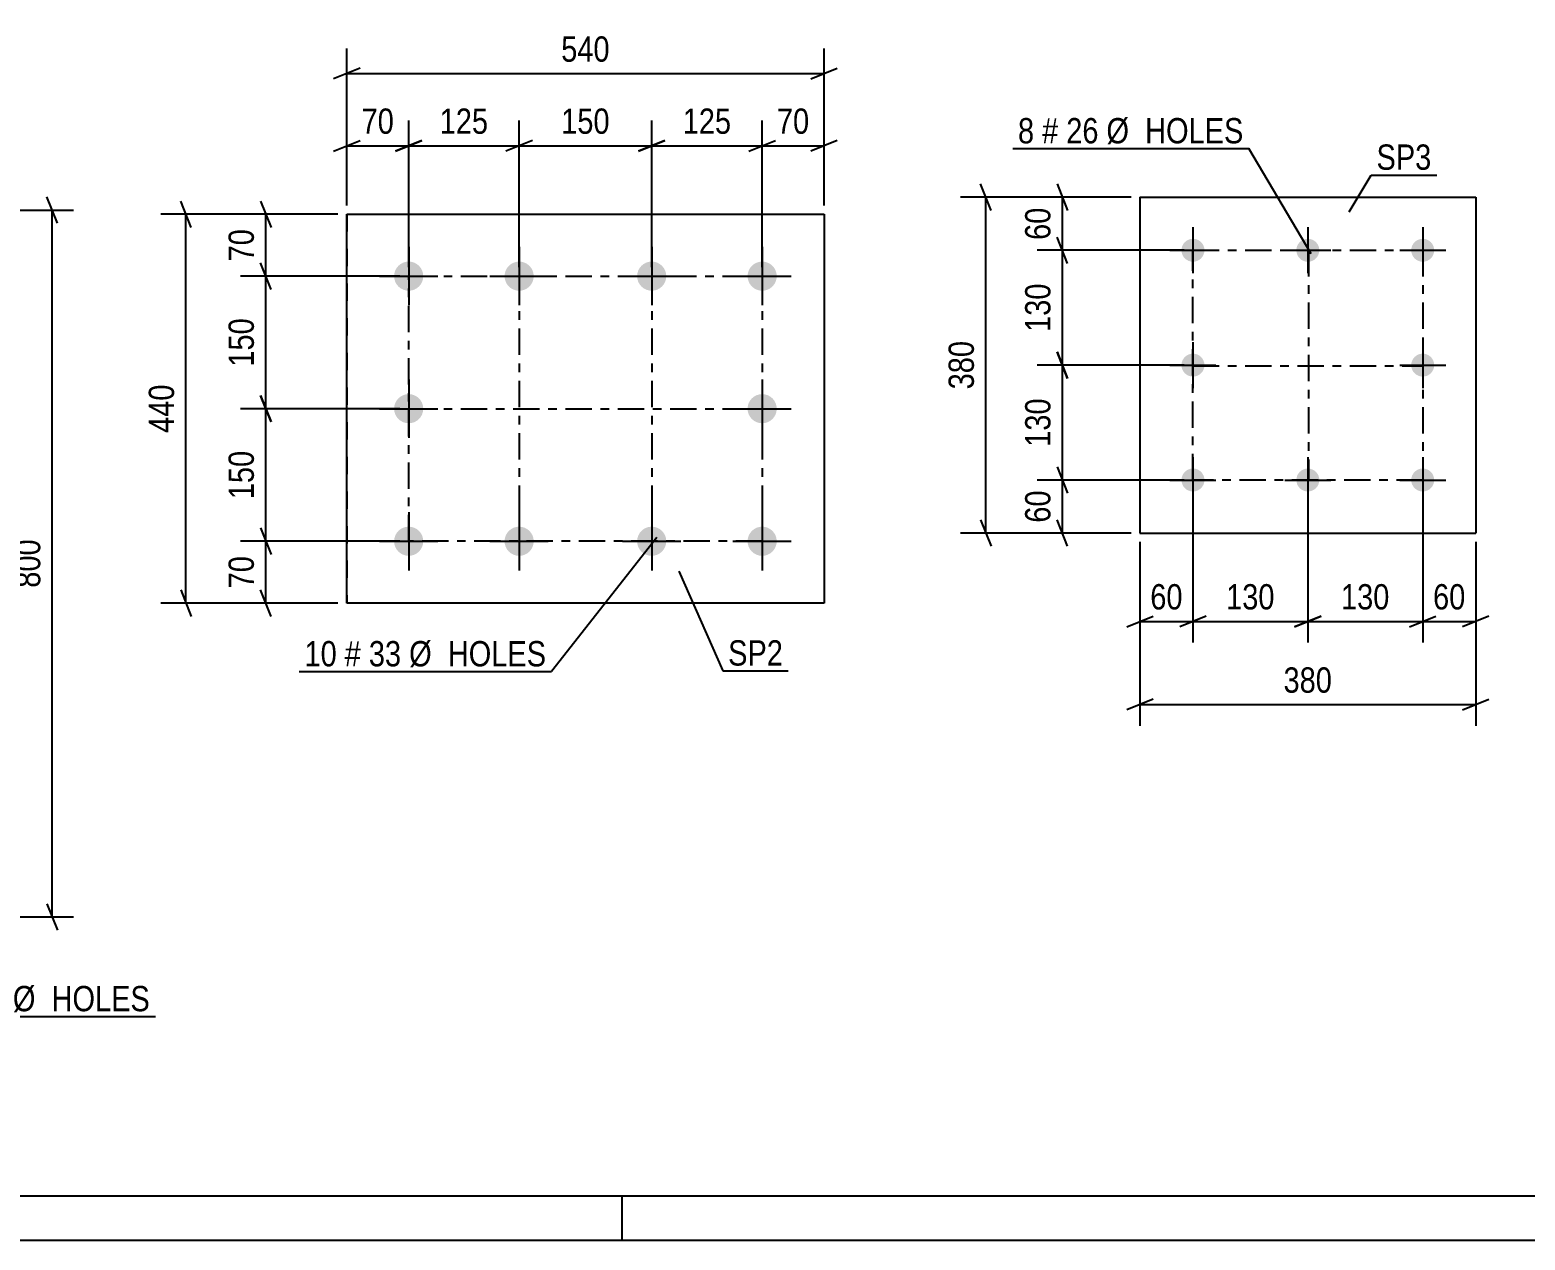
# Model space of a CAD drawing. Header units: millimetres. Extents: x 0 to 841, y 0 to 594.
# Drawn here: x 144 to 313.2, y 0 to 137 of the extents above; entities that cross this region are included whole.
import ezdxf

# ---------------------------------------------------------------- set-up
doc = ezdxf.new("R2010")
doc.units = ezdxf.units.MM
doc.linetypes.add('DXK_LINE_DOT2', pattern=[3.9198, 1.9599, -1.9599])
doc.linetypes.add('DXK_LINE_DOT3', pattern=[5.9187, 2.979, -0.9799, 0.9799, -0.9799])
doc.styles.add('Arial Narrow', font='ARIALN.TTF', dxfattribs={"height": 0.2})

# ---------------------------------------------------------------- blocks, each defined once
blk = doc.blocks.new('Unknown-682121855-1161')
at = {"color": 5, "linetype": 'Continuous'}
for p, q in [((5, 5), (836, 5)), ((211, 0), (211, 5)), ((0, 0), (841, 0))]:
    blk.add_line(p, q, dxfattribs=at)
blk = doc.blocks.new('Bolt-682121855-3488 - 3454')
at = {"linetype": 'Continuous'}
for points in [[(186.85, 110.74, -1), (186.85, 107.44, -1)], [(199.35, 110.74, -1), (199.35, 107.44, -1)], [(214.35, 110.74, -1), (214.35, 107.44, -1)], [(226.85, 110.74, -1), (226.85, 107.44, -1)], [(186.85, 95.74, -1), (186.85, 92.44, -1)], [(226.85, 95.74, -1), (226.85, 92.44, -1)], [(186.85, 80.74, -1), (186.85, 77.44, -1)], [(199.35, 80.74, -1), (199.35, 77.44, -1)], [(214.35, 80.74, -1), (214.35, 77.44, -1)], [(226.85, 80.74, -1), (226.85, 77.44, -1)]]:
    blk.add_hatch(color=1, dxfattribs=at).paths.add_polyline_path(points)
at = {"color": 1, "linetype": 'Continuous'}
for p, q in [((186.85, 112.39), (186.85, 105.79)), ((199.35, 112.39), (199.35, 105.79)), ((214.35, 112.39), (214.35, 105.79)), ((226.85, 112.39), (226.85, 105.79)), ((183.55, 109.09), (190.15, 109.09)), ((196.05, 109.09), (202.65, 109.09)), ((211.05, 109.09), (217.65, 109.09)), ((223.55, 109.09), (230.15, 109.09)), ((186.85, 97.39), (186.85, 90.79)), ((226.85, 97.39), (226.85, 90.79)), ((183.55, 94.09), (190.15, 94.09)), ((223.55, 94.09), (230.15, 94.09)), ((186.85, 82.39), (186.85, 75.79)), ((199.35, 82.39), (199.35, 75.79)), ((214.35, 82.39), (214.35, 75.79)), ((226.85, 82.39), (226.85, 75.79)), ((183.55, 79.09), (190.15, 79.09)), ((196.05, 79.09), (202.65, 79.09)), ((211.05, 79.09), (217.65, 79.09)), ((223.55, 79.09), (230.15, 79.09))]:
    blk.add_line(p, q, dxfattribs=at)
blk = doc.blocks.new('Part-682121855-3503 - 3454')
at = {"color": 2, "linetype": 'Continuous'}
for p, q in [((179.85, 72.09), (179.85, 116.09)), ((179.85, 116.09), (179.85, 116.09)), ((179.85, 116.09), (233.85, 116.09)), ((233.85, 116.09), (233.85, 72.09)), ((179.85, 72.09), (179.85, 72.09)), ((233.85, 72.09), (179.85, 72.09))]:
    blk.add_line(p, q, dxfattribs=at)
at = {"color": 7, "linetype": 'DXK_LINE_DOT2'}
for p, q in [((179.85, 116.09), (179.85, 72.09)), ((233.85, 116.09), (233.85, 116.09)), ((233.85, 116.09), (233.85, 72.09)), ((233.85, 72.09), (233.85, 72.09))]:
    blk.add_line(p, q, dxfattribs=at)
blk = doc.blocks.new('Part-682121855-2701 - 2652')
at = {"color": 2, "linetype": 'Continuous'}
for p, q in [((269.6, 118.02), (269.6, 80.02)), ((269.6, 118.02), (307.6, 118.02)), ((307.6, 118.02), (307.6, 80.02)), ((269.6, 80.02), (307.6, 80.02))]:
    blk.add_line(p, q, dxfattribs=at)
blk = doc.blocks.new('Bolt-682121855-2686 - 2652')
at = {"linetype": 'Continuous'}
for points in [[(275.6, 113.32, -1), (275.6, 110.72, -1)], [(288.6, 113.32, -1), (288.6, 110.72, -1)], [(301.6, 113.32, -1), (301.6, 110.72, -1)], [(275.6, 100.32, -1), (275.6, 97.72, -1)], [(301.6, 100.32, -1), (301.6, 97.72, -1)], [(275.6, 87.32, -1), (275.6, 84.72, -1)], [(288.6, 87.32, -1), (288.6, 84.72, -1)], [(301.6, 87.32, -1), (301.6, 84.72, -1)]]:
    blk.add_hatch(color=1, dxfattribs=at).paths.add_polyline_path(points)
at = {"color": 1, "linetype": 'Continuous'}
for p, q in [((275.6, 114.62), (275.6, 109.42)), ((288.6, 114.62), (288.6, 109.42)), ((301.6, 114.62), (301.6, 109.42)), ((273, 112.02), (278.2, 112.02)), ((286, 112.02), (291.2, 112.02)), ((299, 112.02), (304.2, 112.02)), ((275.6, 101.62), (275.6, 96.42)), ((301.6, 101.62), (301.6, 96.42)), ((273, 99.02), (278.2, 99.02)), ((299, 99.02), (304.2, 99.02)), ((275.6, 88.62), (275.6, 83.42)), ((288.6, 88.62), (288.6, 83.42)), ((301.6, 88.62), (301.6, 83.42)), ((273, 86.02), (278.2, 86.02)), ((286, 86.02), (291.2, 86.02)), ((299, 86.02), (304.2, 86.02))]:
    blk.add_line(p, q, dxfattribs=at)
blk = doc.blocks.new('Rectangle-682121855-3599 - 3454')
at = {"color": 1, "linetype": 'DXK_LINE_DOT3'}
blk.add_lwpolyline([(186.85, 109.09), (226.85, 109.09), (226.85, 79.09), (186.85, 79.09), (186.85, 109.09)], close=True, dxfattribs=at)
blk = doc.blocks.new('Rectangle-682121855-2788 - 2652')
at = {"color": 1, "linetype": 'DXK_LINE_DOT3'}
blk.add_lwpolyline([(275.6, 112.02), (301.6, 112.02), (301.6, 86.02), (275.6, 86.02), (275.6, 112.02)], close=True, dxfattribs=at)
blk = doc.blocks.new('Line-682121855-3578 - 3454')
at = {"color": 1, "linetype": 'DXK_LINE_DOT3'}
blk.add_line((199.35, 109.09), (199.35, 79.09), dxfattribs=at)
blk = doc.blocks.new('Line-682121855-2774 - 2652')
at = {"color": 1, "linetype": 'DXK_LINE_DOT3'}
blk.add_line((288.66, 112.02), (288.66, 86.02), dxfattribs=at)
blk = doc.blocks.new('Line-682121855-3585 - 3454')
at = {"color": 1, "linetype": 'DXK_LINE_DOT3'}
blk.add_line((214.35, 109.09), (214.35, 79.09), dxfattribs=at)
blk = doc.blocks.new('Line-682121855-2781 - 2652')
at = {"color": 1, "linetype": 'DXK_LINE_DOT3'}
blk.add_line((275.6, 98.95), (301.6, 98.95), dxfattribs=at)
blk = doc.blocks.new('Line-682121855-3592 - 3454')
at = {"color": 1, "linetype": 'DXK_LINE_DOT3'}
blk.add_line((186.85, 94.09), (226.85, 94.09), dxfattribs=at)
blk = doc.blocks.new('StraightDimension-682121855-3818 - 3613')
at = {"color": 7, "linetype": 'Continuous'}
for p, q in [((147.11, 115.07), (145.91, 118.07)), ((107.45, 116.57), (148.91, 116.57)), ((146.51, 36.57), (146.51, 116.57)), ((145.91, 38.07), (147.11, 35.07)), ((107.45, 36.57), (148.91, 36.57))]:
    blk.add_line(p, q, dxfattribs=at)
at = {"color": 0}
blk.add_wipeout([(145.76, 79.92), (141.56, 79.92), (141.56, 73.23), (145.76, 73.23)], dxfattribs=at)
at = {"color": 3, "style": 'Arial Narrow'}
blk.add_text('800', height=2.863, rotation=90.0002, dxfattribs=at).set_placement((145.16, 73.83))
blk = doc.blocks.new('StraightDimension-682121855-3568 - 3454')
at = {"color": 7, "linetype": 'Continuous'}
for p, q in [((170.08, 117.59), (171.28, 114.59)), ((178.85, 116.09), (167.83, 116.09)), ((170.68, 109.09), (170.68, 116.09)), ((171.28, 107.59), (170.08, 110.59)), ((185.85, 109.09), (167.83, 109.09))]:
    blk.add_line(p, q, dxfattribs=at)
at = {"color": 0}
blk.add_wipeout([(169.93, 115.02), (165.73, 115.02), (165.73, 110.16), (169.93, 110.16)], dxfattribs=at)
at = {"color": 3, "style": 'Arial Narrow'}
blk.add_text('70', height=2.863, rotation=90.0002, dxfattribs=at).set_placement((169.33, 110.76))
blk = doc.blocks.new('StraightDimension-682121855-3530 - 3454')
at = {"color": 7, "linetype": 'Continuous'}
for p, q in [((226.85, 110.09), (226.85, 126.7)), ((233.85, 117.09), (233.85, 126.7)), ((225.35, 123.25), (228.35, 124.45)), ((226.85, 123.85), (233.85, 123.85)), ((235.35, 124.45), (232.35, 123.25))]:
    blk.add_line(p, q, dxfattribs=at)
at = {"color": 0}
blk.add_wipeout([(232.78, 124.6), (232.78, 128.8), (227.92, 128.8), (227.92, 124.6)], dxfattribs=at)
at = {"color": 3, "style": 'Arial Narrow'}
blk.add_text('70', height=2.863, dxfattribs=at).set_placement((228.52, 125.2))
blk = doc.blocks.new('StraightDimension-682121855-3505 - 3454')
at = {"color": 7, "linetype": 'Continuous'}
for p, q in [((162.25, 114.59), (161.05, 117.59)), ((178.85, 116.09), (158.8, 116.09)), ((161.65, 72.09), (161.65, 116.09)), ((161.05, 73.59), (162.25, 70.59)), ((178.85, 72.09), (158.8, 72.09))]:
    blk.add_line(p, q, dxfattribs=at)
at = {"color": 0}
blk.add_wipeout([(160.9, 97.43), (156.7, 97.43), (156.7, 90.75), (160.9, 90.75)], dxfattribs=at)
at = {"color": 3, "style": 'Arial Narrow'}
blk.add_text('440', height=2.863, rotation=90.0002, dxfattribs=at).set_placement((160.3, 91.35))
blk = doc.blocks.new('StraightDimension-682121855-3520 - 3454')
at = {"color": 7, "linetype": 'Continuous'}
for p, q in [((179.85, 117.09), (179.85, 126.7)), ((186.85, 110.09), (186.85, 126.7)), ((178.35, 123.25), (181.35, 124.45)), ((179.85, 123.85), (186.85, 123.85)), ((188.35, 124.45), (185.35, 123.25))]:
    blk.add_line(p, q, dxfattribs=at)
at = {"color": 0}
blk.add_wipeout([(185.78, 124.6), (185.78, 128.8), (180.92, 128.8), (180.92, 124.6)], dxfattribs=at)
at = {"color": 3, "style": 'Arial Narrow'}
blk.add_text('70', height=2.863, dxfattribs=at).set_placement((181.52, 125.2))
blk = doc.blocks.new('StraightDimension-682121855-3543 - 3454')
at = {"color": 7, "linetype": 'Continuous'}
for p, q in [((179.85, 117.09), (179.85, 134.86)), ((233.85, 117.09), (233.85, 134.86)), ((181.35, 132.61), (178.35, 131.41)), ((179.85, 132.01), (233.85, 132.01)), ((232.35, 131.41), (235.35, 132.61))]:
    blk.add_line(p, q, dxfattribs=at)
at = {"color": 0}
blk.add_wipeout([(210.19, 132.76), (210.19, 136.96), (203.51, 136.96), (203.51, 132.76)], dxfattribs=at)
at = {"color": 3, "style": 'Arial Narrow'}
blk.add_text('540', height=2.863, dxfattribs=at).set_placement((204.11, 133.36))
blk = doc.blocks.new('StraightDimension-682121855-3558 - 3454')
at = {"color": 7, "linetype": 'Continuous'}
for p, q in [((170.08, 80.59), (171.28, 77.59)), ((185.85, 79.09), (167.83, 79.09)), ((170.68, 72.09), (170.68, 79.09)), ((171.28, 70.59), (170.08, 73.59)), ((178.85, 72.09), (167.83, 72.09))]:
    blk.add_line(p, q, dxfattribs=at)
at = {"color": 0}
blk.add_wipeout([(169.93, 78.02), (165.73, 78.02), (165.73, 73.16), (169.93, 73.16)], dxfattribs=at)
at = {"color": 3, "style": 'Arial Narrow'}
blk.add_text('70', height=2.863, rotation=90.0002, dxfattribs=at).set_placement((169.33, 73.76))
blk = doc.blocks.new('StraightDimension-682121855-32276 - 3454')
at = {"color": 7, "linetype": 'Continuous'}
for p, q in [((186.85, 110.09), (186.85, 126.7)), ((199.35, 110.09), (199.35, 126.7)), ((185.35, 123.25), (188.35, 124.45)), ((186.85, 123.85), (199.35, 123.85)), ((200.85, 124.45), (197.85, 123.25))]:
    blk.add_line(p, q, dxfattribs=at)
at = {"color": 0}
blk.add_wipeout([(196.44, 124.6), (196.44, 128.8), (189.76, 128.8), (189.76, 124.6)], dxfattribs=at)
at = {"color": 3, "style": 'Arial Narrow'}
blk.add_text('125', height=2.863, dxfattribs=at).set_placement((190.36, 125.2))
blk = doc.blocks.new('StraightDimension-682121855-32278 - 3454')
at = {"color": 7, "linetype": 'Continuous'}
for p, q in [((199.35, 110.09), (199.35, 126.7)), ((214.35, 110.09), (214.35, 126.7)), ((200.85, 124.45), (197.85, 123.25)), ((199.35, 123.85), (214.35, 123.85)), ((212.85, 123.25), (215.85, 124.45))]:
    blk.add_line(p, q, dxfattribs=at)
at = {"color": 0}
blk.add_wipeout([(210.19, 124.6), (210.19, 128.8), (203.51, 128.8), (203.51, 124.6)], dxfattribs=at)
at = {"color": 3, "style": 'Arial Narrow'}
blk.add_text('150', height=2.863, dxfattribs=at).set_placement((204.11, 125.2))
blk = doc.blocks.new('StraightDimension-682121855-32280 - 3454')
at = {"color": 7, "linetype": 'Continuous'}
for p, q in [((214.35, 110.09), (214.35, 126.7)), ((226.85, 110.09), (226.85, 126.7)), ((215.85, 124.45), (212.85, 123.25)), ((214.35, 123.85), (226.85, 123.85)), ((225.35, 123.25), (228.35, 124.45))]:
    blk.add_line(p, q, dxfattribs=at)
at = {"color": 0}
blk.add_wipeout([(223.94, 124.6), (223.94, 128.8), (217.26, 128.8), (217.26, 124.6)], dxfattribs=at)
at = {"color": 3, "style": 'Arial Narrow'}
blk.add_text('125', height=2.863, dxfattribs=at).set_placement((217.86, 125.2))
blk = doc.blocks.new('StraightDimension-682121855-32300 - 3454')
at = {"color": 7, "linetype": 'Continuous'}
for p, q in [((171.28, 92.59), (170.08, 95.59)), ((185.85, 94.09), (167.83, 94.09)), ((170.68, 79.09), (170.68, 94.09)), ((170.08, 80.59), (171.28, 77.59)), ((185.85, 79.09), (167.83, 79.09))]:
    blk.add_line(p, q, dxfattribs=at)
at = {"color": 0}
blk.add_wipeout([(169.93, 89.93), (165.73, 89.93), (165.73, 83.25), (169.93, 83.25)], dxfattribs=at)
at = {"color": 3, "style": 'Arial Narrow'}
blk.add_text('150', height=2.863, rotation=90.0002, dxfattribs=at).set_placement((169.33, 83.85))
blk = doc.blocks.new('StraightDimension-682121855-32302 - 3454')
at = {"color": 7, "linetype": 'Continuous'}
for p, q in [((171.28, 107.59), (170.08, 110.59)), ((185.85, 109.09), (167.83, 109.09)), ((170.68, 94.09), (170.68, 109.09)), ((170.08, 95.59), (171.28, 92.59)), ((185.85, 94.09), (167.83, 94.09))]:
    blk.add_line(p, q, dxfattribs=at)
at = {"color": 0}
blk.add_wipeout([(169.93, 104.93), (165.73, 104.93), (165.73, 98.25), (169.93, 98.25)], dxfattribs=at)
at = {"color": 3, "style": 'Arial Narrow'}
blk.add_text('150', height=2.863, rotation=90.0002, dxfattribs=at).set_placement((169.33, 98.85))
blk = doc.blocks.new('StraightDimension-682121855-32192 - 2652')
at = {"color": 7, "linetype": 'Continuous'}
for p, q in [((261.42, 110.52), (260.22, 113.52)), ((274.6, 112.02), (257.97, 112.02)), ((260.82, 99.02), (260.82, 112.02)), ((260.22, 100.52), (261.42, 97.52)), ((274.6, 99.02), (257.97, 99.02))]:
    blk.add_line(p, q, dxfattribs=at)
at = {"color": 0}
blk.add_wipeout([(260.07, 108.86), (255.87, 108.86), (255.87, 102.18), (260.07, 102.18)], dxfattribs=at)
at = {"color": 3, "style": 'Arial Narrow'}
blk.add_text('130', height=2.863, rotation=90.0002, dxfattribs=at).set_placement((259.47, 102.78))
blk = doc.blocks.new('StraightDimension-682121855-32208 - 2652')
at = {"color": 7, "linetype": 'Continuous'}
for p, q in [((288.6, 85.02), (288.6, 67.62)), ((301.6, 85.02), (301.6, 67.62)), ((290.1, 70.62), (287.1, 69.42)), ((288.6, 70.02), (301.6, 70.02)), ((300.1, 69.42), (303.1, 70.62))]:
    blk.add_line(p, q, dxfattribs=at)
at = {"color": 0}
blk.add_wipeout([(298.44, 70.77), (298.44, 74.97), (291.75, 74.97), (291.75, 70.77)], dxfattribs=at)
at = {"color": 3, "style": 'Arial Narrow'}
blk.add_text('130', height=2.863, dxfattribs=at).set_placement((292.35, 71.37))
blk = doc.blocks.new('StraightDimension-682121855-2725 - 2652')
at = {"color": 7, "linetype": 'Continuous'}
for p, q in [((260.22, 87.52), (261.42, 84.52)), ((274.6, 86.02), (257.97, 86.02)), ((260.82, 80.02), (260.82, 86.02)), ((261.42, 78.52), (260.22, 81.52)), ((268.6, 80.02), (257.97, 80.02))]:
    blk.add_line(p, q, dxfattribs=at)
at = {"color": 0}
blk.add_wipeout([(260.07, 85.45), (255.87, 85.45), (255.87, 80.59), (260.07, 80.59)], dxfattribs=at)
at = {"color": 3, "style": 'Arial Narrow'}
blk.add_text('60', height=2.863, rotation=90.0002, dxfattribs=at).set_placement((259.47, 81.19))
blk = doc.blocks.new('StraightDimension-682121855-2750 - 2652')
at = {"color": 7, "linetype": 'Continuous'}
for p, q in [((301.6, 85.02), (301.6, 67.62)), ((307.6, 79.02), (307.6, 67.62)), ((300.1, 69.42), (303.1, 70.62)), ((301.6, 70.02), (307.6, 70.02)), ((309.1, 70.62), (306.1, 69.42))]:
    blk.add_line(p, q, dxfattribs=at)
at = {"color": 0}
blk.add_wipeout([(307.03, 70.77), (307.03, 74.97), (302.17, 74.97), (302.17, 70.77)], dxfattribs=at)
at = {"color": 3, "style": 'Arial Narrow'}
blk.add_text('60', height=2.863, dxfattribs=at).set_placement((302.77, 71.37))
blk = doc.blocks.new('StraightDimension-682121855-2703 - 2652')
at = {"color": 7, "linetype": 'Continuous'}
for p, q in [((269.6, 79.02), (269.6, 58.2)), ((307.6, 79.02), (307.6, 58.2)), ((271.1, 61.2), (268.1, 60)), ((306.1, 60), (309.1, 61.2)), ((269.6, 60.6), (307.6, 60.6))]:
    blk.add_line(p, q, dxfattribs=at)
at = {"color": 0}
blk.add_wipeout([(291.94, 61.35), (291.94, 65.55), (285.25, 65.55), (285.25, 61.35)], dxfattribs=at)
at = {"color": 3, "style": 'Arial Narrow'}
blk.add_text('380', height=2.863, dxfattribs=at).set_placement((285.85, 61.95))
blk = doc.blocks.new('StraightDimension-682121855-2714 - 2652')
at = {"color": 7, "linetype": 'Continuous'}
for p, q in [((252.76, 116.52), (251.56, 119.52)), ((268.6, 118.02), (249.31, 118.02)), ((252.16, 80.02), (252.16, 118.02)), ((251.56, 81.52), (252.76, 78.52)), ((268.6, 80.02), (249.31, 80.02))]:
    blk.add_line(p, q, dxfattribs=at)
at = {"color": 0}
blk.add_wipeout([(251.41, 102.36), (247.21, 102.36), (247.21, 95.68), (251.41, 95.68)], dxfattribs=at)
at = {"color": 3, "style": 'Arial Narrow'}
blk.add_text('380', height=2.863, rotation=90.0002, dxfattribs=at).set_placement((250.81, 96.28))
blk = doc.blocks.new('StraightDimension-682121855-2739 - 2652')
at = {"color": 7, "linetype": 'Continuous'}
for p, q in [((260.22, 119.52), (261.42, 116.52)), ((268.6, 118.02), (257.97, 118.02)), ((260.82, 112.02), (260.82, 118.02)), ((261.42, 110.52), (260.22, 113.52)), ((274.6, 112.02), (257.97, 112.02))]:
    blk.add_line(p, q, dxfattribs=at)
at = {"color": 0}
blk.add_wipeout([(260.07, 117.45), (255.87, 117.45), (255.87, 112.59), (260.07, 112.59)], dxfattribs=at)
at = {"color": 3, "style": 'Arial Narrow'}
blk.add_text('60', height=2.863, rotation=90.0002, dxfattribs=at).set_placement((259.47, 113.19))
blk = doc.blocks.new('StraightDimension-682121855-2764 - 2652')
at = {"color": 7, "linetype": 'Continuous'}
for p, q in [((275.6, 85.02), (275.6, 67.62)), ((269.6, 79.02), (269.6, 67.62)), ((268.1, 69.42), (271.1, 70.62)), ((269.6, 70.02), (275.6, 70.02)), ((277.1, 70.62), (274.1, 69.42))]:
    blk.add_line(p, q, dxfattribs=at)
at = {"color": 0}
blk.add_wipeout([(275.03, 70.77), (275.03, 74.97), (270.17, 74.97), (270.17, 70.77)], dxfattribs=at)
at = {"color": 3, "style": 'Arial Narrow'}
blk.add_text('60', height=2.863, dxfattribs=at).set_placement((270.77, 71.37))
blk = doc.blocks.new('StraightDimension-682121855-32190 - 2652')
at = {"color": 7, "linetype": 'Continuous'}
for p, q in [((261.42, 97.52), (260.22, 100.52)), ((274.6, 99.02), (257.97, 99.02)), ((260.82, 86.02), (260.82, 99.02)), ((260.22, 87.52), (261.42, 84.52)), ((274.6, 86.02), (257.97, 86.02))]:
    blk.add_line(p, q, dxfattribs=at)
at = {"color": 0}
blk.add_wipeout([(260.07, 95.86), (255.87, 95.86), (255.87, 89.18), (260.07, 89.18)], dxfattribs=at)
at = {"color": 3, "style": 'Arial Narrow'}
blk.add_text('130', height=2.863, rotation=90.0002, dxfattribs=at).set_placement((259.47, 89.78))
blk = doc.blocks.new('StraightDimension-682121855-32206 - 2652')
at = {"color": 7, "linetype": 'Continuous'}
for p, q in [((275.6, 85.02), (275.6, 67.62)), ((288.6, 85.02), (288.6, 67.62)), ((277.1, 70.62), (274.1, 69.42)), ((275.6, 70.02), (288.6, 70.02)), ((287.1, 69.42), (290.1, 70.62))]:
    blk.add_line(p, q, dxfattribs=at)
at = {"color": 0}
blk.add_wipeout([(285.44, 70.77), (285.44, 74.97), (278.75, 74.97), (278.75, 70.77)], dxfattribs=at)
at = {"color": 3, "style": 'Arial Narrow'}
blk.add_text('130', height=2.863, dxfattribs=at).set_placement((279.35, 71.37))
blk = doc.blocks.new('Mark-682121855-3658 - 3613')
at = {"color": 0}
for points in [[(133.88, 25.9), (133.88, 28.9), (132.05, 28.9), (132.05, 25.9)], [(136.61, 25.9), (136.61, 28.9), (134.78, 28.9), (134.78, 25.9)], [(141.16, 25.9), (141.16, 28.9), (137.51, 28.9), (137.51, 25.9)], [(157.59, 25.9), (157.59, 28.9), (142.06, 28.9), (142.06, 25.9)]]:
    blk.add_wipeout(points, dxfattribs=at)
for points in [[(133.88, 25.9), (133.88, 28.9), (132.05, 28.9), (132.05, 25.9)], [(136.61, 25.9), (136.61, 28.9), (134.78, 28.9), (134.78, 25.9)], [(141.16, 25.9), (141.16, 28.9), (137.51, 28.9), (137.51, 25.9)], [(157.59, 25.9), (157.59, 28.9), (142.06, 28.9), (142.06, 25.9)]]:
    blk.add_wipeout(points, dxfattribs=at)
at = {"color": 7, "linetype": 'Continuous'}
for p, q in [((114.85, 66.58), (131.45, 25.3)), ((131.45, 25.3), (158.19, 25.3))]:
    blk.add_line(p, q, dxfattribs=at)
at = {"color": 3, "style": 'Arial Narrow'}
for s, height, p in [('8', 2.86, (132.05, 25.9)), ('33', 2.863, (137.51, 25.9)), ('Ø  HOLES', 2.863, (142.06, 25.9)), ('#', 2.86, (134.78, 25.9))]:
    blk.add_text(s, height=height, dxfattribs=at).set_placement(p)
blk = doc.blocks.new('Mark-682121855-3484 - 3454')
at = {"color": 0}
for points in [[(178.71, 64.93), (178.71, 67.93), (175.06, 67.93), (175.06, 64.93)], [(181.44, 64.93), (181.44, 67.93), (179.61, 67.93), (179.61, 64.93)], [(186, 64.93), (186, 67.93), (182.34, 67.93), (182.34, 64.93)], [(202.43, 64.93), (202.43, 67.93), (186.9, 67.93), (186.9, 64.93)]]:
    blk.add_wipeout(points, dxfattribs=at)
for points in [[(178.71, 64.93), (178.71, 67.93), (175.06, 67.93), (175.06, 64.93)], [(181.44, 64.93), (181.44, 67.93), (179.61, 67.93), (179.61, 64.93)], [(186, 64.93), (186, 67.93), (182.34, 67.93), (182.34, 64.93)], [(202.43, 64.93), (202.43, 67.93), (186.9, 67.93), (186.9, 64.93)]]:
    blk.add_wipeout(points, dxfattribs=at)
at = {"color": 7, "linetype": 'Continuous'}
for p in [(214.93, 79.53), (174.46, 64.33)]:
    blk.add_line(p, (203.03, 64.33), dxfattribs=at)
at = {"color": 3, "style": 'Arial Narrow'}
for s, height, p in [('10', 2.863, (175.06, 64.93)), ('#', 2.86, (179.61, 64.93)), ('33', 2.863, (182.34, 64.93)), ('Ø  HOLES', 2.863, (186.9, 64.93))]:
    blk.add_text(s, height=height, dxfattribs=at).set_placement(p)
blk = doc.blocks.new('Mark-682121855-3499 - 3454')
at = {"color": 0}
blk.add_wipeout([(229.21, 65.02), (229.21, 68.02), (223, 68.02), (223, 65.02)], dxfattribs=at)
blk.add_wipeout([(229.21, 65.02), (229.21, 68.02), (223, 68.02), (223, 65.02)], dxfattribs=at)
at = {"color": 30, "linetype": 'Continuous'}
for p, q in [((217.41, 75.71), (222.4, 64.42)), ((222.4, 64.42), (229.81, 64.42))]:
    blk.add_line(p, q, dxfattribs=at)
at = {"color": 3, "style": 'Arial Narrow'}
blk.add_text('SP2', height=2.863, dxfattribs=at).set_placement((223, 65.02))
blk = doc.blocks.new('Mark-682121855-2682 - 2652')
at = {"color": 0}
for points in [[(257.63, 124.12), (257.63, 127.12), (255.8, 127.12), (255.8, 124.12)], [(260.36, 124.12), (260.36, 127.12), (258.53, 127.12), (258.53, 124.12)], [(264.91, 124.12), (264.91, 127.12), (261.26, 127.12), (261.26, 124.12)], [(281.34, 124.12), (281.34, 127.12), (265.81, 127.12), (265.81, 124.12)]]:
    blk.add_wipeout(points, dxfattribs=at)
for points in [[(257.63, 124.12), (257.63, 127.12), (255.8, 127.12), (255.8, 124.12)], [(260.36, 124.12), (260.36, 127.12), (258.53, 127.12), (258.53, 124.12)], [(264.91, 124.12), (264.91, 127.12), (261.26, 127.12), (261.26, 124.12)], [(281.34, 124.12), (281.34, 127.12), (265.81, 127.12), (265.81, 124.12)]]:
    blk.add_wipeout(points, dxfattribs=at)
at = {"color": 7, "linetype": 'Continuous'}
for p in [(255.2, 123.52), (288.99, 111.6)]:
    blk.add_line(p, (281.94, 123.52), dxfattribs=at)
at = {"color": 3, "style": 'Arial Narrow'}
for s, height, p in [('8', 2.86, (255.8, 124.12)), ('#', 2.86, (258.53, 124.12)), ('26', 2.863, (261.26, 124.12)), ('Ø  HOLES', 2.863, (265.81, 124.12))]:
    blk.add_text(s, height=height, dxfattribs=at).set_placement(p)
blk = doc.blocks.new('Mark-682121855-2697 - 2652')
at = {"color": 0}
blk.add_wipeout([(302.58, 121.13), (302.58, 124.13), (296.37, 124.13), (296.37, 121.13)], dxfattribs=at)
blk.add_wipeout([(302.58, 121.13), (302.58, 124.13), (296.37, 124.13), (296.37, 121.13)], dxfattribs=at)
at = {"color": 30, "linetype": 'Continuous'}
for p, q in [((293.28, 116.38), (295.77, 120.53)), ((295.77, 120.53), (303.18, 120.53))]:
    blk.add_line(p, q, dxfattribs=at)
at = {"color": 3, "style": 'Arial Narrow'}
blk.add_text('SP3', height=2.863, dxfattribs=at).set_placement((296.37, 121.13))

msp = doc.modelspace()

# ---------------------------------------------------------------- block references
for name in ['Unknown-682121855-1161', 'Part-682121855-2701 - 2652', 'Part-682121855-3503 - 3454', 'Bolt-682121855-2686 - 2652', 'Bolt-682121855-3488 - 3454', 'Rectangle-682121855-2788 - 2652', 'Line-682121855-2774 - 2652', 'Rectangle-682121855-3599 - 3454', 'Line-682121855-3578 - 3454', 'Line-682121855-3585 - 3454', 'Line-682121855-2781 - 2652', 'Line-682121855-3592 - 3454']:
    msp.add_blockref(name, (0, 0))

# ---------------------------------------------------------------- next in the draw order: block references
for name in ['StraightDimension-682121855-3530 - 3454', 'Mark-682121855-2697 - 2652', 'StraightDimension-682121855-3818 - 3613', 'StraightDimension-682121855-3568 - 3454', 'StraightDimension-682121855-32192 - 2652', 'StraightDimension-682121855-2725 - 2652', 'StraightDimension-682121855-32208 - 2652', 'Mark-682121855-3499 - 3454']:
    msp.add_blockref(name, (0, 0))

# ---------------------------------------------------------------- next in the draw order: block references
for name in ['StraightDimension-682121855-3505 - 3454', 'StraightDimension-682121855-2750 - 2652', 'Mark-682121855-3658 - 3613']:
    msp.add_blockref(name, (0, 0))

# ---------------------------------------------------------------- next in the draw order: block references
for name in ['StraightDimension-682121855-3520 - 3454', 'StraightDimension-682121855-3558 - 3454', 'StraightDimension-682121855-2703 - 2652']:
    msp.add_blockref(name, (0, 0))

# ---------------------------------------------------------------- next in the draw order: block references
for name in ['StraightDimension-682121855-3543 - 3454', 'StraightDimension-682121855-2714 - 2652', 'StraightDimension-682121855-32300 - 3454']:
    msp.add_blockref(name, (0, 0))

# ---------------------------------------------------------------- next in the draw order: block references
for name in ['StraightDimension-682121855-32276 - 3454', 'StraightDimension-682121855-2739 - 2652', 'StraightDimension-682121855-2764 - 2652', 'Mark-682121855-3484 - 3454']:
    msp.add_blockref(name, (0, 0))

# ---------------------------------------------------------------- next in the draw order: block references
for name in ['StraightDimension-682121855-32278 - 3454', 'Mark-682121855-2682 - 2652', 'StraightDimension-682121855-32302 - 3454', 'StraightDimension-682121855-32190 - 2652']:
    msp.add_blockref(name, (0, 0))

# ---------------------------------------------------------------- next in the draw order: block references
for name in ['StraightDimension-682121855-32280 - 3454', 'StraightDimension-682121855-32206 - 2652']:
    msp.add_blockref(name, (0, 0))

doc.saveas('drawing.dxf')
